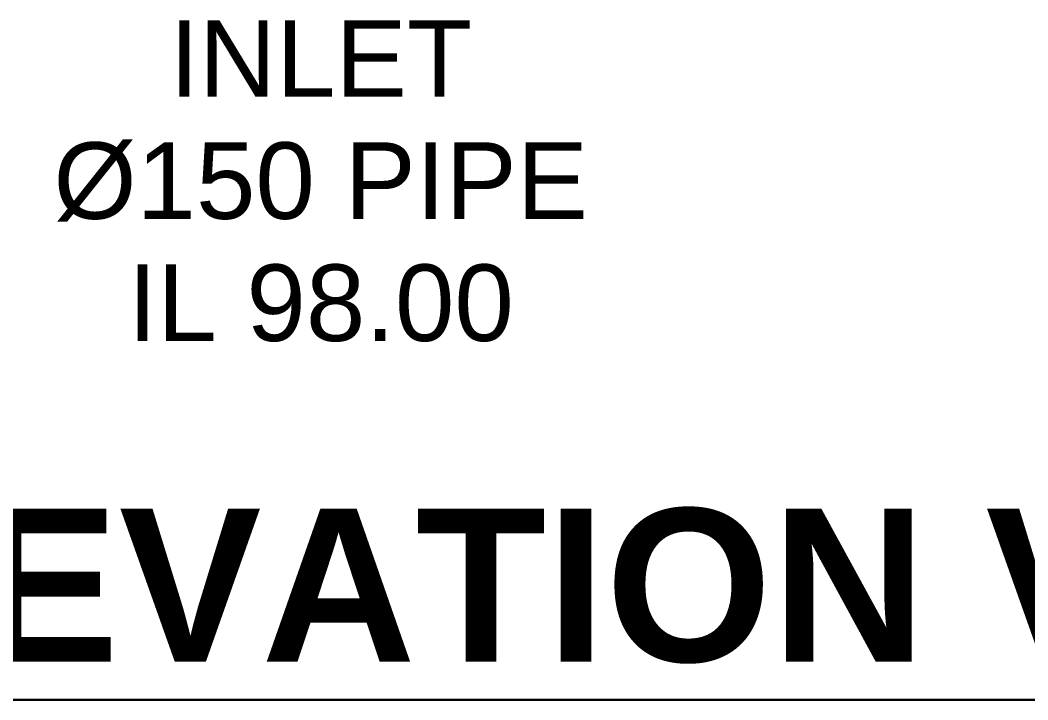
# Model space of a CAD drawing. Header units: millimetres. Extents: x -1812 to 12012, y -2698 to 2475.
# Drawn here: x 5403 to 6567, y -1455 to -670 of the extents above; entities that cross this region are included whole.
import ezdxf
from ezdxf.enums import TextEntityAlignment as Align

# ---------------------------------------------------------------- set-up
doc = ezdxf.new("R2010")
doc.units = ezdxf.units.MM
doc.layers.add('ANNOTATIONS', color=7, linetype='Continuous')
doc.styles.add('ARIAL', font='arial.ttf')
doc.styles.add('ARIAL_BOLD', font='arialbd.ttf')

msp = doc.modelspace()

# ---------------------------------------------------------------- linework, layer by layer
at = {"layer": 'ANNOTATIONS', "lineweight": 30}
msp.add_line((4350.4, -1455.2), (7149.6, -1455.2), dxfattribs=at)

# ---------------------------------------------------------------- texts
at = {"layer": 'ANNOTATIONS'}
for s, height, style, p in [('INLET', 88.41, 'ARIAL', (5750, -758.5)), ('Ø150 PIPE', 88.41, 'ARIAL', (5750, -899.6)), ('IL 98.00', 88.41, 'ARIAL', (5750, -1040.7)), ('LEFT ELEVATION VIEW', 176.812, 'ARIAL_BOLD', (5750, -1411.1))]:
    msp.add_text(s, height=height, dxfattribs=dict(at, style=style)).set_placement(p, align=Align.CENTER)

doc.saveas('drawing.dxf')
